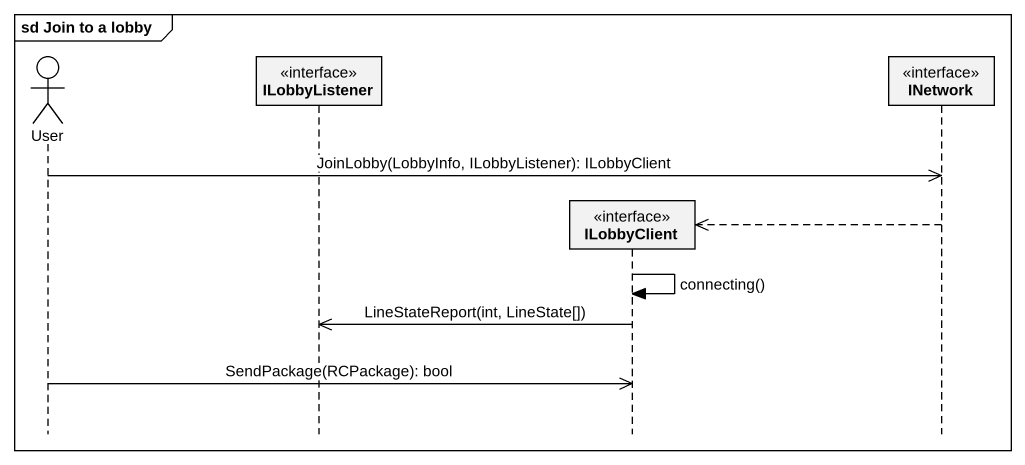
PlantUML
@startuml
mainframe sd Join to a lobby
hide footbox
actor User
participant ILobbyListener <<interface>>
participant ILobbyClient <<interface>>
participant INetwork <<interface>>

User ->> INetwork : JoinLobby(LobbyInfo, ILobbyListener): ILobbyClient
INetwork -->> ILobbyClient **
ILobbyClient -> ILobbyClient : connecting()
ILobbyClient ->> ILobbyListener : LineStateReport(int, LineState[])
User ->> ILobbyClient : SendPackage(RCPackage): bool
@enduml
